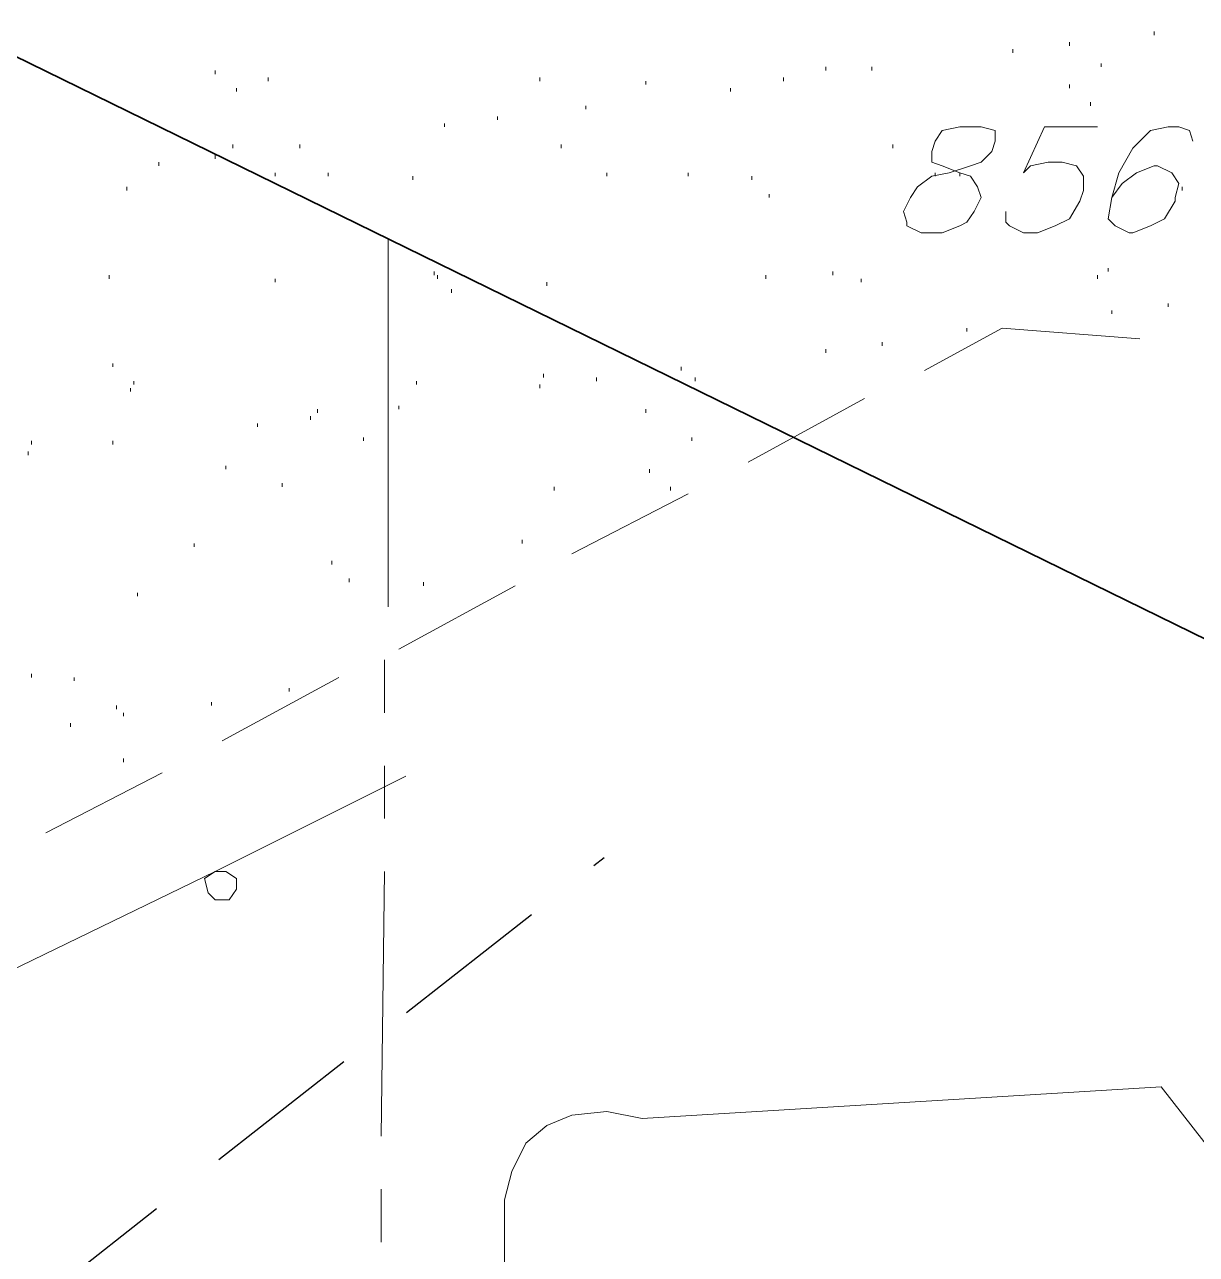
# Model space of a CAD drawing. Header units: inches. Extents: x 10 to 486, y 7 to 426.
# Drawn here: x 347.68 to 369.81, y 356.85 to 380.08 of the extents above; entities that cross this region are included whole.
import ezdxf

# ---------------------------------------------------------------- set-up
doc = ezdxf.new("R2010")
doc.units = ezdxf.units.IN
doc.header["$LTSCALE"] = 3
doc.header["$MEASUREMENT"] = 0
doc.linetypes.add('DASHEDX2', pattern=[1.5, 1, -0.5])
doc.layers.add('Building Setbacks', color=1, linetype='DASHEDX2')
doc.layers.add('PDF_Geometry', color=7, linetype='Continuous', true_color=0x999999)

msp = doc.modelspace()

# ---------------------------------------------------------------- linework, layer by layer
at = {"layer": 'Building Setbacks'}
msp.add_lwpolyline([(82.279, 147.535), (358.622, 364.348)], dxfattribs=at)
at = {"layer": 'PDF_Geometry', "color": 7, "lineweight": 35}
msp.add_lwpolyline([(152.877, 30.217), (376.677, 27.083), (379.477, 363.817), (346.277, 380.083), (56.61, 152.817)], close=True, dxfattribs=at)
at = {"layer": 'PDF_Geometry', "lineweight": 13}
for points in [[(369.01, 379.95), (369.01, 379.883)], [(367.41, 379.75), (367.41, 379.683)], [(366.343, 379.617), (366.343, 379.55)], [(351.277, 379.217), (351.277, 379.15)], [(362.81, 379.283), (362.81, 379.217)], [(363.677, 379.283), (363.677, 379.217)], [(368.01, 379.35), (368.01, 379.283)], [(352.277, 379.083), (352.277, 379.017)], [(357.41, 379.083), (357.41, 379.017)], [(359.41, 379.017), (359.41, 378.95)], [(362.01, 379.083), (362.01, 379.017)], [(367.41, 378.95), (367.41, 378.883)], [(351.677, 378.883), (351.677, 378.817)], [(361.01, 378.883), (361.01, 378.817)], [(358.277, 378.55), (358.277, 378.483)], [(367.81, 378.617), (367.81, 378.55)], [(356.61, 378.35), (356.61, 378.283)], [(355.61, 378.217), (355.61, 378.15)], [(351.61, 377.817), (351.61, 377.75)], [(352.877, 377.817), (352.877, 377.75)], [(357.81, 377.817), (357.81, 377.75)], [(364.077, 377.817), (364.077, 377.75)], [(351.277, 377.617), (351.277, 377.55)], [(350.21, 377.483), (350.21, 377.417)], [(352.41, 377.283), (352.41, 377.217)], [(353.41, 377.283), (353.41, 377.217)], [(355.01, 377.217), (355.01, 377.15)], [(358.677, 377.283), (358.677, 377.217)], [(360.21, 377.283), (360.21, 377.217)], [(361.41, 377.217), (361.41, 377.15)], [(364.877, 377.283), (364.877, 377.217)], [(365.343, 377.283), (365.343, 377.217)], [(349.61, 377.017), (349.61, 376.95)], [(361.743, 376.883), (361.743, 376.817)], [(369.543, 377.017), (369.543, 376.95)], [(368.143, 375.483), (368.143, 375.417)], [(349.277, 375.35), (349.277, 375.283)], [(352.41, 375.283), (352.41, 375.217)], [(355.41, 375.417), (355.41, 375.35)], [(355.477, 375.35), (355.477, 375.283)], [(361.677, 375.35), (361.677, 375.283)], [(362.943, 375.417), (362.943, 375.35)], [(363.477, 375.283), (363.477, 375.217)], [(367.943, 375.35), (367.943, 375.283)], [(355.743, 375.083), (355.743, 375.017)], [(357.543, 375.217), (357.543, 375.15)], [(369.277, 374.817), (369.277, 374.75)], [(368.21, 374.683), (368.21, 374.617)], [(368.743, 374.15), (366.143, 374.35), (364.677, 373.55)], [(365.477, 374.35), (365.477, 374.283)], [(363.877, 374.083), (363.877, 374.017)], [(362.81, 373.95), (362.81, 373.883)], [(349.343, 373.683), (349.343, 373.617)], [(360.077, 373.617), (360.077, 373.55)], [(357.477, 373.483), (357.477, 373.417)], [(358.477, 373.417), (358.477, 373.35)], [(360.343, 373.417), (360.343, 373.35)], [(349.677, 373.217), (349.677, 373.15)], [(349.743, 373.35), (349.743, 373.283)], [(355.077, 373.35), (355.077, 373.283)], [(357.41, 373.283), (357.41, 373.217)], [(363.543, 373.017), (361.343, 371.817)], [(353.077, 372.683), (353.077, 372.617)], [(353.21, 372.817), (353.21, 372.75)], [(354.743, 372.883), (354.743, 372.817)], [(359.41, 372.817), (359.41, 372.75)], [(352.077, 372.55), (352.077, 372.483)], [(347.81, 372.217), (347.81, 372.15)], [(349.343, 372.217), (349.343, 372.15)], [(354.077, 372.283), (354.077, 372.217)], [(360.277, 372.283), (360.277, 372.217)], [(347.743, 372.017), (347.743, 371.95)], [(351.477, 371.75), (351.477, 371.683)], [(359.477, 371.683), (359.477, 371.617)], [(352.543, 371.417), (352.543, 371.35)], [(357.677, 371.35), (357.677, 371.283)], [(359.877, 371.35), (359.877, 371.283)], [(360.21, 371.217), (358.01, 370.083)], [(357.077, 370.35), (357.077, 370.283)], [(350.877, 370.283), (350.877, 370.217)], [(353.477, 369.95), (353.477, 369.883)], [(353.81, 369.617), (353.81, 369.55)], [(356.943, 369.483), (354.743, 368.283)], [(355.21, 369.55), (355.21, 369.483)], [(349.81, 369.35), (349.81, 369.283)], [(347.81, 367.817), (347.81, 367.75)], [(348.61, 367.75), (348.61, 367.683)], [(353.61, 367.75), (351.41, 366.55)], [(352.677, 367.55), (352.677, 367.483)], [(349.41, 367.217), (349.41, 367.15)], [(351.21, 367.283), (351.21, 367.217)], [(348.543, 366.883), (348.543, 366.817)], [(349.543, 367.083), (349.543, 367.017)], [(349.543, 366.217), (349.543, 366.15)], [(350.277, 365.95), (348.077, 364.817)], [(354.877, 365.883), (351.277, 364.083), (346.743, 361.883), (344.543, 360.75), (340.877, 358.95)], [(372.21, 356.083), (369.143, 360.017), (359.343, 359.417), (358.677, 359.55), (358.01, 359.483), (357.543, 359.283), (357.143, 358.95), (356.877, 358.417), (356.743, 357.883), (356.743, 356.35)]]:
    msp.add_lwpolyline(points, dxfattribs=at)
at = {"layer": 'PDF_Geometry', "color": 7, "lineweight": 13}
msp.add_lwpolyline([(365.343, 378.15), (365.01, 378.083), (364.877, 377.883), (364.81, 377.683), (364.81, 377.483), (365.01, 377.417), (365.343, 377.283), (365.543, 377.217), (365.677, 377.017), (365.743, 376.817), (365.61, 376.55), (365.477, 376.35), (365.343, 376.283), (365.01, 376.15), (364.61, 376.15), (364.343, 376.283), (364.343, 376.35), (364.277, 376.55), (364.41, 376.817), (364.543, 377.017), (364.81, 377.217), (365.143, 377.283), (365.543, 377.417), (365.743, 377.483), (365.943, 377.683), (366.01, 377.883), (366.01, 378.083), (365.743, 378.15)], close=True, dxfattribs=at)
for points in [[(367.943, 378.15), (366.943, 378.15), (366.543, 377.283), (366.677, 377.417), (367.01, 377.483), (367.277, 377.483), (367.543, 377.417), (367.677, 377.217), (367.677, 376.95), (367.61, 376.75), (367.41, 376.417), (367.143, 376.283), (366.81, 376.15), (366.543, 376.15), (366.277, 376.283), (366.21, 376.35), (366.21, 376.55)], [(369.743, 377.883), (369.677, 378.083), (369.477, 378.15), (369.277, 378.15), (368.943, 378.083), (368.61, 377.75), (368.343, 377.283), (368.21, 376.817), (368.143, 376.417), (368.277, 376.283), (368.543, 376.15), (368.61, 376.15), (368.943, 376.283), (369.21, 376.417), (369.41, 376.75), (369.41, 376.817), (369.477, 377.083), (369.343, 377.283), (369.077, 377.417), (369.01, 377.417), (368.677, 377.283), (368.41, 377.083), (368.21, 376.817)]]:
    msp.add_lwpolyline(points, dxfattribs=at)
at = {"layer": 'PDF_Geometry', "color": 7, "lineweight": 20}
for points in [[(354.543, 369.083), (354.543, 376.017)], [(354.477, 367.083), (354.477, 368.083)], [(354.477, 365.083), (354.477, 366.083)], [(354.41, 359.083), (354.477, 364.083)], [(354.41, 357.083), (354.41, 358.083)]]:
    msp.add_lwpolyline(points, dxfattribs=at)
at = {"layer": 'PDF_Geometry', "lineweight": 13}
msp.add_lwpolyline([(351.543, 363.55), (351.677, 363.75), (351.677, 363.95), (351.477, 364.083), (351.277, 364.083), (351.077, 363.95), (351.143, 363.683), (351.277, 363.55)], close=True, dxfattribs=at)

doc.saveas('drawing.dxf')
